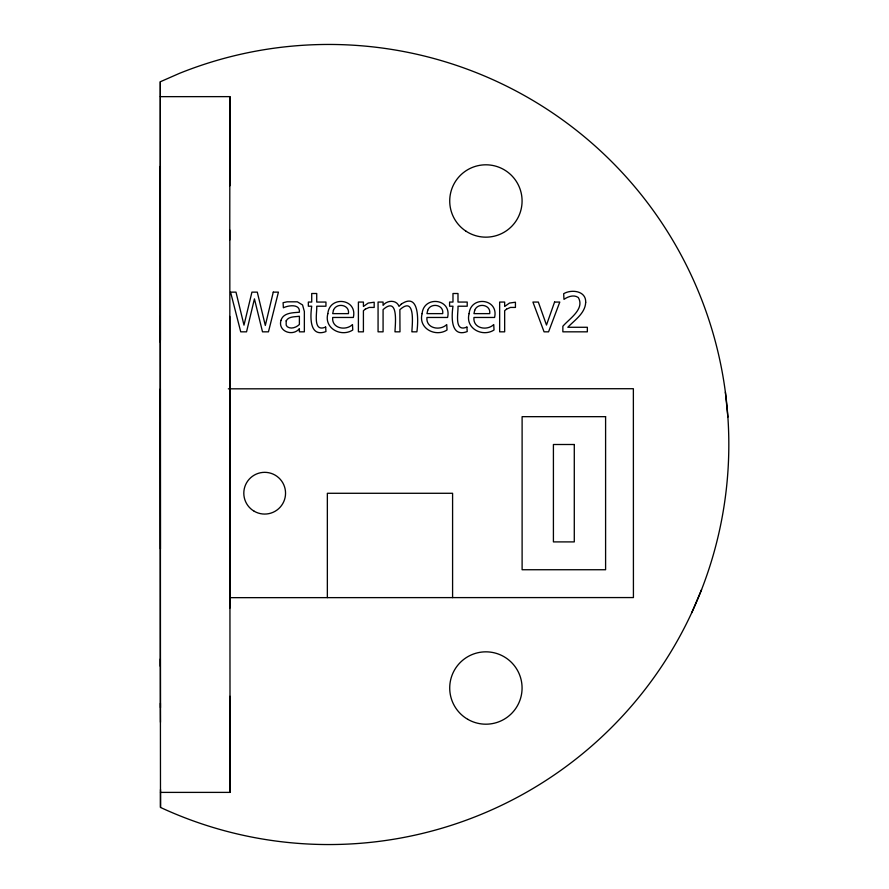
<?xml version="1.0" encoding="UTF-8"?>
<svg xmlns="http://www.w3.org/2000/svg" width="889" height="889" viewBox="0 0 889 889"><rect width="100%" height="100%" fill="white"/><g stroke="black" fill="none" stroke-linecap="round" stroke-linejoin="round"><path stroke-width="1.33" d="M160.264 209.582L160.342 166.265L160.431 548.913M160.231 342.087L160.32 81.766L179.378 73.387A400.061 400.061 0 0 1 728.691 454.779A400.061 400.061 0 0 1 160.498 807.445L160.353 658.938M229.762 240.03L229.907 96.634L160.331 96.657M229.829 230.107L229.884 608.076M229.862 185.79L229.907 96.634M691.72 612.765L701.565 589.64M228.34 388.826L633.368 388.715L633.424 597.564L229.584 597.664M160.487 792.399L230.062 792.388L229.973 696.298M725.38 392.093L727.88 417.108M230.062 792.388L229.762 316.451M160.465 722.246L160.409 703.255M160.32 81.766L160.431 340.143M160.376 388.837L160.465 707.666M160.498 789.476L160.498 807.445M160.198 422.686L160.298 666.272M452.59 597.608L452.59 493.284L327.352 493.284L327.352 597.608M160.187 316.462L160.231 427.053M327.841 313.661C323.785 328.374 341.132 337.476 352.766 330.019L352.477 324.552C345.832 331.141 331.475 328.463 332.697 317.462L353.333 317.462C357.756 298.548 329.486 295.292 327.841 313.661M422.108 313.661C418.041 328.374 435.388 337.476 447.034 330.019L446.734 324.552C440.088 331.141 425.731 328.463 426.953 317.462L447.589 317.462C452.023 298.548 423.742 295.292 422.108 313.661M469.103 313.661C465.047 328.374 482.383 337.476 494.028 330.019L493.739 324.552C487.083 331.141 472.737 328.463 473.959 317.462L494.584 317.462C499.018 298.548 470.737 295.292 469.103 313.661M280.991 320.34C277.601 331.353 292.803 336.931 299.382 328.663L299.382 331.83L304.36 331.83L304.36 311.472L302.56 304.96L297.348 301.816L287.058 301.816L283.091 302.693L283.38 307.794C288.28 305.316 300.382 303.538 299.382 312.239C292.97 312.772 283.224 312.639 280.991 320.34M585.695 302.249C585.273 313.35 574.727 319.94 567.838 327.274L587.351 327.274L587.351 331.83L562.859 331.83L562.859 326.263C569.349 318.629 585.006 309.105 578.317 297.526C573.894 294.392 568.004 296.537 563.97 299.371L563.682 293.714C571.483 289.036 586.151 290.792 585.695 302.249M286.158 320.862L286.191 325.118L287.269 326.741C291.148 329.486 296.259 327.441 299.382 324.507L299.382 316.24C294.926 316.984 288.658 316.195 286.158 320.862M333.442 310.305L332.697 313.628L348.455 313.628C349.899 304.471 336.298 302.382 333.442 310.305M427.709 310.305L426.953 313.628L442.711 313.628C444.156 304.471 430.554 302.382 427.709 310.305M474.704 310.305L473.959 313.628L489.706 313.628C491.161 304.471 477.549 302.382 474.704 310.305M273.256 292.137L265.311 325.463L257.288 292.137L251.931 292.137L243.986 325.141L235.985 292.137L230.573 292.137L240.73 331.83L246.542 331.83L254.432 298.882L262.511 331.83L268.456 331.83L278.424 292.137L273.256 292.137M554.569 302.06L546.491 325.041L538.334 302.06L532.922 302.06L544.068 331.83L548.569 331.83L559.792 302.06L554.569 302.06M401.261 304.149L399.017 306.372C396.572 299.493 386.959 300.149 383.081 305.36L383.081 302.06L378.069 302.06L378.069 331.83L383.081 331.83L383.081 309.605C398.85 295.648 395.205 324.474 394.972 331.83L399.983 331.83L399.872 309.683C415.674 295.559 412.196 324.341 411.874 331.83L416.885 331.83C418.241 322.618 419.986 291.259 401.261 304.149M365.246 309.172L363.412 310.694L363.412 331.83L358.4 331.83L358.4 302.06L363.412 302.06L363.412 306.483L368.19 303.06L374.18 302.216L374.18 307.438L369.202 307.427L365.246 309.172M506.508 309.172L504.663 310.694L504.663 331.83L499.651 331.83L499.651 302.06L504.663 302.06L504.663 306.483L509.453 303.06L515.431 302.216L515.431 307.438L510.453 307.427L506.508 309.172M325.663 327.063C312.461 332.708 317.206 312.528 316.728 306.216L325.952 306.216L325.952 302.06L316.728 302.06L316.728 293.503L311.717 293.503L311.717 302.06L308.339 302.06L308.339 306.216L311.717 306.216C310.239 316.417 309.139 337.909 325.952 331.564L325.663 327.063M466.914 327.063C453.712 332.708 458.468 312.528 457.991 306.216L467.214 306.216L467.214 302.06L457.991 302.06L457.991 293.503L452.979 293.503L452.979 302.06L449.59 302.06L449.59 306.216L452.979 306.216C451.49 316.417 450.39 337.909 467.214 331.564L466.914 327.063M605.598 416.674L522.11 416.674L522.11 569.738L605.598 569.738L605.598 416.674M574.283 444.5L553.414 444.5L553.414 541.901L574.283 541.901L574.283 444.5M254.243 511.275A20.869 20.869 0 0 0 285.547 493.206A20.869 20.869 0 0 0 254.243 475.126A20.869 20.869 0 0 0 254.243 511.275M467.803 719.345A36.182 36.182 0 0 0 522.076 688.008A36.182 36.182 0 0 0 467.803 656.682A36.182 36.182 0 0 0 467.803 719.345M465.88 231.118A36.182 36.182 0 0 0 522.01 203.259A36.182 36.182 0 0 0 469.814 168.577A36.182 36.182 0 0 0 465.88 231.118"/></g></svg>
